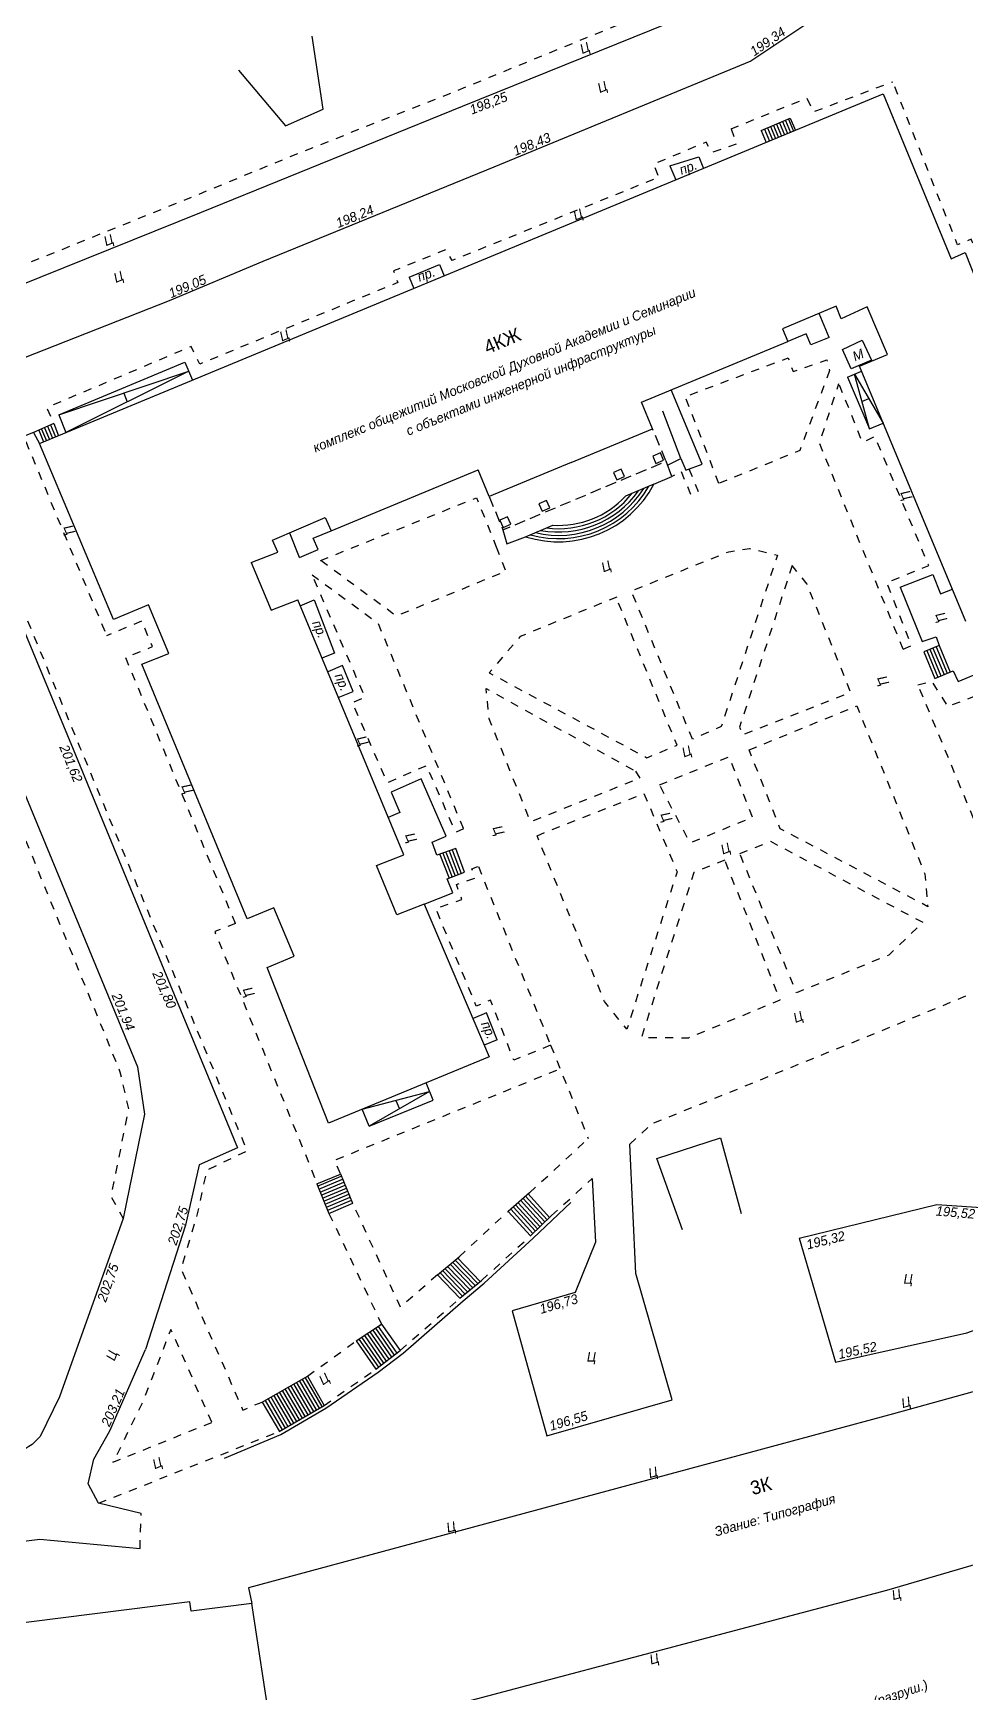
# Model space of a CAD drawing. Header units: metres. Extents: x 2227888 to 2228620, y 529759 to 530801.
# Drawn here: x 2227999 to 2228084.1, y 530300.7 to 530452.1 of the extents above; entities that cross this region are included whole.
import ezdxf

# ---------------------------------------------------------------- set-up
doc = ezdxf.new("R2010")
doc.units = ezdxf.units.M
doc.header["$LTSCALE"] = 0.5
for name, pattern in [('189_3', [3, 1.5, -1.5]), ('22', [3, 2, -1]), ('24', [3, 1.5, -1.5]), ('366', [2, 0.5, -1.5]), ('CONTI', [0])]:
    doc.linetypes.add(name, pattern=pattern)
for name, color, linetype in [('ЗДАНИЯ_ЖИЛЫЕ', 252, 'CONTI'), ('КУЛЬТ_РИТУАЛ', 252, 'CONTI'), ('ОГРАЖДЕНИЯ', 252, 'CONTI'), ('СООРУЖЕНИЯ', 252, 'CONTI'), ('ТРОТУАРЫ', 252, 'CONTI')]:
    doc.layers.add(name, color=color, linetype=linetype)
doc.styles.get("Standard").update_dxf_attribs({"font": '', "height": 0.875})
doc.styles.add('БМ431', font='', dxfattribs={"height": 0.875})
doc.styles.add('древний курсив', font='', dxfattribs={"height": 0.875})
doc.styles.add('рубленый', font='', dxfattribs={"height": 1})
doc.styles.get('Standard').set_extended_font_data('Bm431', italic=True)
doc.styles.get('БМ431').set_extended_font_data('Bm431', italic=True)
doc.styles.get('древний курсив').set_extended_font_data('D431', italic=True)
doc.styles.get('рубленый').set_extended_font_data('P131')
doc.linetypes.add('122_v', pattern='A,1,-2,6,-0.5,-0.2,["В",Standard,S=2,R=0,X=-0.1,Y=-1],-0.2,-2,6,-2,6,-2,6', length=33.9)
doc.linetypes.add('280', pattern='A,2,[9,GUGK.shx,S=0.25,R=0,X=0,Y=0.5],2,0', length=4)
doc.linetypes.add('474_1', pattern='A,1.5,[4,GUGK.shx,S=1,R=0,X=0,Y=-0.5],-0.5,[5,GUGK.shx,S=0.3,R=45,X=0,Y=0.5],0.001,-0.5,0.5', length=3.001)
doc.linetypes.add('474_2', pattern='A,2,[8,GUGK.shx,S=0.1,R=0,X=0,Y=0],2', length=4)
doc.linetypes.add('476_3', pattern='A,5,[5,GUGK.shx,S=0.6,R=0,X=0,Y=0],0.01,[5,GUGK.shx,S=0.6,R=90,X=0,Y=0],5,[5,GUGK.shx,S=0.6,R=180,X=0,Y=0],0.01,[5,GUGK.shx,S=0.6,R=270,X=0,Y=0]', length=10.02)
doc.linetypes.add('84a_2', pattern='A,0.001,[5,GUGK.shx,S=0.9,R=225,X=0,Y=0],0.5,[5,GUGK.shx,S=0.4,R=225,X=0,Y=0],0.5', length=1.001)

msp = doc.modelspace()

# ---------------------------------------------------------------- linework, layer by layer
at = {"layer": 'ЗДАНИЯ_ЖИЛЫЕ', "linetype": '24', "flags": 128}
for points in [[(2228062.67, 530443.41), (2228069.59, 530446.23), (2228070.2, 530444.97), (2228077.43, 530447.72)], [(2228107.23, 530384.97), (2228089.08, 530428.93), (2228086.71, 530427.97), (2228084.59, 530433.34), (2228083.34, 530432.84), (2228077.43, 530447.72)], [(2228062.67, 530443.41), (2228063.18, 530442.03), (2228060.9, 530441.26), (2228060.39, 530442.2), (2228055.57, 530440.17), (2228056.09, 530438.99), (2228037.21, 530431.4), (2228036.64, 530432.39), (2228031.87, 530430.45), (2228032.25, 530429.39), (2228014.17, 530421.94), (2228013.4, 530423.55), (2228000.21, 530417.97), (2228000.84, 530416.51)], [(2228078.39, 530395.91), (2228079.15, 530396.26), (2228076.9, 530402.01), (2228080.71, 530403.57), (2228075.81, 530415.32), (2228074.67, 530414.8), (2228072.51, 530420.18)], [(2227999.01, 530415.7), (2227998.09, 530415.36), (2228005.67, 530397.15)], [(2228017.44, 530370.87), (2228007.41, 530395.18), (2228009.86, 530396.16), (2228008.88, 530398.49), (2228005.67, 530397.15)], [(2228079.73, 530392.68), (2228080.98, 530392.99), (2228082.44, 530390.69), (2228085.13, 530391.72), (2228086.34, 530389.4), (2228084.91, 530388.76), (2228089.76, 530377.77), (2228107.23, 530384.97)]]:
    msp.add_lwpolyline(points, dxfattribs=at)
at = {"layer": 'ЗДАНИЯ_ЖИЛЫЕ', "flags": 128}
for points in [[(2228006.29, 530398.64), (2227999.55, 530414.69), (2228076.57, 530446.6), (2228082.76, 530431.54), (2228084.03, 530432.12), (2228086.22, 530426.6), (2228088.67, 530427.67), (2228098.4, 530404.35)], [(2228065.43, 530443.27), (2228068.08, 530444.39), (2228068.55, 530443.27)], [(2228066.82, 530443.85), (2228067.28, 530442.75)], [(2228067.1, 530443.96), (2228067.55, 530442.86)], [(2228067.38, 530444.08), (2228067.83, 530442.98)], [(2228067.65, 530444.19), (2228068.11, 530443.09)], [(2228067.93, 530444.31), (2228068.38, 530443.21)], [(2228065.43, 530443.27), (2228065.89, 530442.17)], [(2228065.71, 530443.39), (2228066.17, 530442.29)], [(2228065.99, 530443.5), (2228066.44, 530442.4)], [(2228066.27, 530443.62), (2228066.72, 530442.52)], [(2228066.54, 530443.73), (2228067, 530442.63)], [(2228057.09, 530440.03), (2228059.74, 530440.86), (2228060.17, 530439.81)], [(2228057.09, 530440.03), (2228057.62, 530438.75)], [(2228033.3, 530429.87), (2228036.06, 530431.02), (2228036.48, 530429.99)], [(2228033.3, 530429.87), (2228033.72, 530428.85)], [(2228072.26, 530427.22), (2228067.38, 530425.15), (2228067.86, 530424.01)], [(2228075.1, 530427.18), (2228072.72, 530426.07), (2228072.26, 530427.22)], [(2228074.4, 530421.75), (2228076.94, 530422.81), (2228075.1, 530427.18)], [(2228073.63, 530421.52), (2228072.83, 530423.29), (2228074.65, 530424.12), (2228075.48, 530422.3), (2228073.63, 530421.52)], [(2228054.51, 530418.48), (2228067.86, 530424.01)], [(2228001.3, 530417.3), (2228012.82, 530422.12), (2228013.51, 530420.47)], [(2228001.3, 530417.3), (2228013.17, 530421.3), (2228001.96, 530415.69)], [(2228073.29, 530420.75), (2228074.59, 530421.29)], [(2228084.1, 530398.44), (2228074.4, 530421.75)], [(2228056.87, 530412.73), (2228058.1, 530413.34), (2228058.55, 530412.27), (2228060.02, 530412.82), (2228057.21, 530419.6)], [(2228073.29, 530420.75), (2228075.3, 530416.04), (2228076.56, 530416.56)], [(2228075.3, 530416.04), (2228073.94, 530421.02), (2228076.56, 530416.56)], [(2228007.23, 530419.3), (2228007.56, 530418.49)], [(2228055.51, 530416.05), (2228054.51, 530418.48)], [(2228074.62, 530418.53), (2228075.25, 530418.79)], [(2228001.3, 530417.3), (2228001.96, 530415.69)], [(2228058.1, 530413.34), (2228056.44, 530417.66)], [(2228000.84, 530416.51), (2227999.01, 530415.7), (2227999.55, 530414.69)], [(2227999.47, 530415.9), (2227999.91, 530414.84)], [(2227999.74, 530416.02), (2228000.18, 530414.95)], [(2228000.01, 530416.14), (2228000.46, 530415.07)], [(2228000.29, 530416.27), (2228000.74, 530415.18)], [(2228000.56, 530416.39), (2228001.01, 530415.3)], [(2228000.84, 530416.51), (2228001.29, 530415.41)], [(2228048.07, 530412.97), (2228055.51, 530416.05)], [(2228026.16, 530406.73), (2228039.58, 530412.29)], [(2228040.59, 530409.87), (2228039.58, 530412.29)], [(2228048.07, 530412.97), (2228040.59, 530409.87)], [(2228055.63, 530410.98), (2228057.26, 530411.67), (2228056.74, 530413.07)], [(2228055.63, 530410.98), (2228053.04, 530409.89)], [(2228020.8, 530405.87), (2228025.62, 530407.93), (2228026.16, 530406.73)], [(2228023.28, 530404.28), (2228022.39, 530406.51)], [(2228041.85, 530406.82), (2228042.19, 530405.54), (2228043.92, 530406.19)], [(2228043.92, 530406.19), (2228046.39, 530407.24)], [(2228018.88, 530403.83), (2228020.7, 530399.47), (2228023.12, 530400.42)], [(2228078.1, 530401.58), (2228081.08, 530402.75), (2228081.8, 530400.96), (2228082.87, 530401.4)], [(2228078.1, 530401.58), (2228080.12, 530396.61), (2228081.4, 530397.04), (2228081.66, 530396.25), (2228080.27, 530395.69), (2228081.28, 530393.26), (2228082.96, 530393.96), (2228083.39, 530392.96), (2228085.97, 530394.03)], [(2228018.49, 530371.3), (2228008.9, 530394.55), (2228011.36, 530395.53), (2228009.49, 530399.98), (2228006.29, 530398.64)], [(2228034.66, 530372.66), (2228032.17, 530371.69), (2228030.3, 530376.19), (2228032.79, 530377.16), (2228023.12, 530400.42)], [(2228023.34, 530399.89), (2228024.62, 530400.42), (2228026.46, 530395.57), (2228025.33, 530395.1)], [(2228080.55, 530395.79), (2228081.55, 530393.38)], [(2228080.83, 530395.91), (2228081.83, 530393.49)], [(2228081.1, 530396.02), (2228082.11, 530393.61)], [(2228081.1, 530396.02), (2228082.11, 530393.61)], [(2228081.38, 530396.14), (2228082.39, 530393.72)], [(2228081.66, 530396.25), (2228082.66, 530393.84)], [(2228026.82, 530391.51), (2228028.17, 530392.07), (2228027.21, 530394.42), (2228025.85, 530393.85)], [(2228034.66, 530372.66), (2228037.28, 530373.67), (2228036.77, 530374.95), (2228038.35, 530375.56), (2228037.54, 530377.74), (2228035.82, 530377.11), (2228035.39, 530378.32), (2228036.68, 530378.86), (2228034.38, 530384.08), (2228031.64, 530382.87), (2228032.45, 530381.01), (2228031.37, 530380.57)], [(2228036.09, 530377.19), (2228036.93, 530375.01)], [(2228036.37, 530377.3), (2228037.21, 530375.12)], [(2228036.65, 530377.4), (2228037.49, 530375.23)], [(2228036.93, 530377.51), (2228037.77, 530375.34)], [(2228037.21, 530377.62), (2228038.05, 530375.44)], [(2228034.66, 530372.66), (2228040.6, 530358.73), (2228025.93, 530352.66), (2228020.34, 530366.88), (2228022.79, 530367.91), (2228020.94, 530372.33), (2228018.49, 530371.3)], [(2228041.33, 530360.28), (2228040.34, 530362.73), (2228039.12, 530362.21)], [(2228041.33, 530360.28), (2228040.15, 530359.78)], [(2228029.64, 530352.38), (2228035.48, 530354.77), (2228034.83, 530356.34)], [(2228029, 530353.93), (2228035.15, 530355.56), (2228029.64, 530352.38)], [(2228032.07, 530354.74), (2228032.4, 530353.97)], [(2228029.64, 530352.38), (2228029, 530353.93)]]:
    msp.add_lwpolyline(points, dxfattribs=at)
at = {"layer": 'ЗДАНИЯ_ЖИЛЫЕ', "elevation": -1.53, "flags": 128}
for points in [[(2228071.62, 530424.38), (2228070.7, 530426.56)], [(2228071.62, 530424.38), (2228069.95, 530423.71), (2228069.52, 530424.7), (2228067.86, 530424.01)], [(2228023.28, 530404.28), (2228024.97, 530405.01), (2228024.54, 530406.06), (2228026.16, 530406.73)]]:
    msp.add_lwpolyline(points, dxfattribs=at)
at = {"layer": 'ЗДАНИЯ_ЖИЛЫЕ', "linetype": '24', "elevation": -0.13, "flags": 128}
msp.add_lwpolyline([(2228061.57, 530411.05), (2228058.47, 530418.97), (2228067.87, 530422.51), (2228068.33, 530421.28), (2228071.42, 530422.33), (2228071.67, 530421.36)], dxfattribs=at)
at = {"layer": 'ЗДАНИЯ_ЖИЛЫЕ', "linetype": '22', "flags": 128}
msp.add_lwpolyline([(2228040.59, 530409.87), (2228041.85, 530406.82), (2228056.74, 530413.07), (2228055.51, 530416.05)], dxfattribs=at)
at = {"layer": 'ЗДАНИЯ_ЖИЛЫЕ', "flags": 128}
for points in [[(2228055.54, 530413.53), (2228055.82, 530412.87), (2228056.52, 530413.17), (2228056.24, 530413.83)], [(2228051.95, 530412.04), (2228052.24, 530411.38), (2228052.94, 530411.68), (2228052.65, 530412.34)], [(2228045.14, 530409.2), (2228045.43, 530408.53), (2228046.13, 530408.83), (2228045.84, 530409.5)], [(2228041.58, 530407.7), (2228041.86, 530407.04), (2228042.56, 530407.34), (2228042.28, 530408)]]:
    msp.add_lwpolyline(points, close=True, dxfattribs=at)
for points in [[(2228043.92, 530406.19, 0.364208), (2228055.63, 530410.98)], [(2228044.36, 530406.37, 0.342728), (2228055.18, 530410.79, 0.342728)], [(2228044.81, 530406.56, 0.318956), (2228054.71, 530410.59, 0.318956)], [(2228045.29, 530406.77, 0.292285), (2228054.21, 530410.38, 0.292285)], [(2228045.81, 530406.99, 0.261766), (2228053.66, 530410.15, 0.261766)], [(2228046.39, 530407.24, 0.225761), (2228053.04, 530409.89, 0.225761)]]:
    msp.add_lwpolyline(points, format="xyb", dxfattribs=at)
at = {"layer": 'ЗДАНИЯ_ЖИЛЫЕ', "linetype": '189_3', "flags": 128}
for points in [[(2228025.21, 530404.02), (2228039.44, 530409.75), (2228041.24, 530405.28)], [(2228038.25, 530379.52), (2228037.54, 530379.2), (2228034.88, 530385.29), (2228031.3, 530383.73), (2228028.11, 530391.05), (2228029.26, 530391.55), (2228024.42, 530402.72)], [(2228046.2, 530359.77), (2228042.84, 530358.42), (2228040.72, 530363.89), (2228039.42, 530363.34), (2228035.72, 530372.24), (2228038.09, 530373.09), (2228037.61, 530374.44), (2228039.31, 530375.05), (2228039.02, 530375.87), (2228039.6, 530376.1)], [(2228017.44, 530370.87), (2228015.54, 530370.15), (2228024.9, 530347.13)], [(2228027.01, 530348.04), (2228026.48, 530349.28), (2228047.13, 530357.65)]]:
    msp.add_lwpolyline(points, dxfattribs=at)
at = {"layer": 'ЗДАНИЯ_ЖИЛЫЕ', "linetype": '476_3', "flags": 128}
msp.add_lwpolyline([(2228018.88, 530403.83), (2228021.29, 530404.78), (2228020.8, 530405.87)], dxfattribs=at)
at = {"layer": 'КУЛЬТ_РИТУАЛ', "elevation": 0, "flags": 128}
msp.add_lwpolyline([(2228114.67, 530336.4), (2228077.49, 530326.14), (2228018.63, 530310.25)], dxfattribs=at)
at = {"layer": 'КУЛЬТ_РИТУАЛ', "linetype": 'Continuous', "elevation": 0.44}
msp.add_lwpolyline([(2228118.35, 530321.74), (2228118.35, 530321.74), (2228118.35, 530321.74), (2228110.65, 530319.88), (2228110.65, 530319.88), (2228076.87, 530310.02), (2228021.95, 530295.45), (2228021.95, 530295.45)], dxfattribs=at)
at = {"layer": 'КУЛЬТ_РИТУАЛ', "linetype": '122_v', "elevation": 0, "flags": 128}
msp.add_lwpolyline([(2228018.63, 530310.25), (2228018.92, 530308.83)], dxfattribs=at)
at = {"layer": 'КУЛЬТ_РИТУАЛ', "linetype": 'Continuous'}
msp.add_lwpolyline([(2228024.16, 530278.05), (2228015.69, 530277.02), (2228015.56, 530278.44, 0.301727), (2228016.79, 530279.72), (2228014.42, 530296.66), (2228020.67, 530297.44), (2228018.92, 530308.83), (2228013.4, 530308.11), (2228013.27, 530308.98), (2227995.64, 530306.76)], format="xyb", dxfattribs=at)
at = {"layer": 'ОГРАЖДЕНИЯ', "linetype": '474_2', "flags": 128}
for points in [[(2228058.23, 530342.94), (2228055.91, 530349.43), (2228061.72, 530351.31), (2228063.59, 530344.41)], [(2228016.44, 530322.08), (2228021.56, 530324.25), (2228025.67, 530326.66), (2228030.47, 530329.94), (2228032.75, 530331.67), (2228038.21, 530336.43), (2228040.14, 530338.06), (2228044.62, 530342.15), (2228048.06, 530345.41)]]:
    msp.add_lwpolyline(points, dxfattribs=at)
at = {"layer": 'СООРУЖЕНИЯ', "linetype": '280', "flags": 128}
msp.add_lwpolyline([(2228017.71, 530448.78), (2228022.01, 530443.68), (2228025.45, 530445.22), (2228024.44, 530451.87)], dxfattribs=at)
at = {"layer": 'ТРОТУАРЫ', "flags": 128}
for points in [[(2228076.58, 530466.96), (2228075.15, 530465.56), (2228069.44, 530460.21), (2228061.57, 530454.93), (2228038.13, 530445.46), (2228014.3, 530435.77), (2227991.24, 530426.5), (2227986.89, 530425.11), (2227983.45, 530425.11), (2227980.81, 530426.68), (2227965.93, 530440.99)], [(2228024.85, 530347.13), (2228027.01, 530348.02)], [(2228024.85, 530347.13), (2228025.97, 530344.43)], [(2228024.92, 530346.92), (2228027.09, 530347.83)], [(2228025.04, 530346.64), (2228027.21, 530347.56)], [(2228025.15, 530346.36), (2228027.32, 530347.28)], [(2228025.27, 530346.09), (2228027.44, 530347)], [(2228027.01, 530348.04), (2228028.13, 530345.37)], [(2228025.39, 530345.81), (2228027.56, 530346.73)], [(2228025.5, 530345.54), (2228027.67, 530346.45)], [(2228025.62, 530345.26), (2228027.79, 530346.18)], [(2228025.74, 530344.98), (2228027.91, 530345.9)], [(2228025.85, 530344.71), (2228028.02, 530345.62)], [(2228025.97, 530344.43), (2228028.14, 530345.35)], [(2228044.28, 530346.31), (2228042.33, 530344.61)], [(2228043.22, 530345.42), (2228045.25, 530343.2)], [(2228043.44, 530345.63), (2228045.47, 530343.4)], [(2228043.66, 530345.83), (2228045.7, 530343.61)], [(2228043.88, 530346.03), (2228045.92, 530343.81)], [(2228044.11, 530346.23), (2228046.14, 530344.01)], [(2228042.33, 530344.61), (2228044.37, 530342.39)], [(2228042.56, 530344.82), (2228044.59, 530342.59)], [(2228042.78, 530345.02), (2228044.81, 530342.8)], [(2228043, 530345.22), (2228045.03, 530343)], [(2228044.37, 530342.39), (2228046.28, 530344.22)], [(2228035.87, 530338.82), (2228037.84, 530340.47)], [(2228036.56, 530339.4), (2228038.62, 530337.26)], [(2228036.79, 530339.59), (2228038.85, 530337.45)], [(2228037.02, 530339.78), (2228039.09, 530337.64)], [(2228037.25, 530339.98), (2228039.32, 530337.83)], [(2228037.48, 530340.17), (2228039.55, 530338.02)], [(2228037.71, 530340.36), (2228039.78, 530338.21)], [(2228035.87, 530338.82), (2228037.92, 530336.68)], [(2228036.08, 530339.03), (2228038.16, 530336.87)], [(2228036.33, 530339.2), (2228038.39, 530337.06)], [(2228037.92, 530336.68), (2228039.9, 530338.3)], [(2228028.45, 530332.79), (2228030.77, 530334.3)], [(2228029.21, 530333.29), (2228030.96, 530330.76)], [(2228029.46, 530333.45), (2228031.19, 530330.94)], [(2228029.71, 530333.61), (2228031.43, 530331.12)], [(2228029.96, 530333.78), (2228031.67, 530331.3)], [(2228030.21, 530333.94), (2228031.91, 530331.49)], [(2228030.47, 530334.11), (2228032.15, 530331.67)], [(2228030.77, 530334.3), (2228032.47, 530331.92)], [(2228008.82, 530317.02), (2228004.94, 530317.97), (2228003.98, 530319.74), (2228004.49, 530322), (2228005.96, 530324.59), (2228009.22, 530331.99)], [(2228028.45, 530332.79), (2228030.24, 530330.21)], [(2228028.7, 530332.96), (2228030.49, 530330.38)], [(2228028.95, 530333.13), (2228030.73, 530330.55)], [(2228030.24, 530330.21), (2228032.47, 530331.92)], [(2228019.87, 530327.21), (2228024, 530329.57)], [(2228022.47, 530328.72), (2228024.03, 530326.04)], [(2228022.72, 530328.88), (2228024.29, 530326.19)], [(2228022.98, 530329.03), (2228024.55, 530326.34)], [(2228023.24, 530329.18), (2228024.81, 530326.49)], [(2228023.5, 530329.33), (2228025.07, 530326.64)], [(2228023.76, 530329.48), (2228025.33, 530326.79)], [(2228024, 530329.57), (2228025.52, 530326.9)], [(2228019.87, 530327.21), (2228021.44, 530324.52)], [(2228020.13, 530327.36), (2228021.7, 530324.68)], [(2228020.39, 530327.52), (2228021.96, 530324.83)], [(2228020.65, 530327.67), (2228022.22, 530324.98)], [(2228020.91, 530327.82), (2228022.48, 530325.13)], [(2228021.17, 530327.97), (2228022.74, 530325.28)], [(2228021.43, 530328.12), (2228023, 530325.43)], [(2228021.69, 530328.27), (2228023.26, 530325.58)], [(2228021.95, 530328.42), (2228023.52, 530325.73)], [(2228022.21, 530328.57), (2228023.77, 530325.88)], [(2228021.43, 530324.52), (2228025.52, 530326.9)], [(2227987.5, 530306.01), (2227988.43, 530310.08), (2227990.06, 530311.81), (2227996.43, 530314.31), (2227999.57, 530314.7), (2228008.72, 530313.84)]]:
    msp.add_lwpolyline(points, dxfattribs=at)
at = {"layer": 'ТРОТУАРЫ', "linetype": '189_3', "flags": 128}
for points in [[(2228014.11, 530437.46), (2228021.93, 530440.68), (2228027.96, 530443.08), (2228037.38, 530446.8), (2228060.6, 530456.28), (2228070.27, 530463), (2228063.71, 530461.96)], [(2228078.39, 530395.91), (2228070.75, 530414.73), (2228072.51, 530420.18)], [(2228058.82, 530412.37), (2228059.68, 530410.32), (2228059.01, 530410), (2228058.14, 530412.14), (2228057.26, 530411.67)], [(2228041.24, 530405.28), (2228042.1, 530403.03), (2228032.11, 530398.94), (2228025.21, 530404.02)], [(2228059.15, 530387.7), (2228053.57, 530401.24), (2228062.46, 530404.82), (2228064.35, 530405.12), (2228066.9, 530404.5), (2228061.78, 530388.86), (2228059.15, 530387.7)], [(2228068.25, 530403.55), (2228063.44, 530388.79), (2228063.72, 530388.1), (2228073.6, 530392), (2228069.61, 530401.85), (2228068.25, 530403.55)], [(2228024.42, 530402.72), (2228030.45, 530398.29), (2228038.25, 530379.52)], [(2228052.23, 530400.68), (2228043.43, 530397.08), (2228040.59, 530393.77), (2228054.99, 530386.01), (2228057.75, 530387.15), (2228052.18, 530400.67)], [(2228053.96, 530384.79), (2228054.36, 530384.15), (2228044.38, 530380.16), (2228040.59, 530389.57), (2228040.31, 530392.33), (2228053.96, 530384.79)], [(2228090.82, 530374.94), (2228087.94, 530375.37), (2228086.15, 530377.27), (2228079.73, 530392.68)], [(2228064.32, 530386.73), (2228074.15, 530390.74), (2228080.36, 530375.41), (2228080.63, 530372.42), (2228067.16, 530379.53), (2228064.32, 530386.73)], [(2228056.14, 530383.54), (2228062.49, 530386.12), (2228064.61, 530380.57), (2228058.95, 530378.23), (2228056.14, 530383.54)], [(2228044.96, 530378.9), (2228054.72, 530382.76), (2228057.74, 530375.61), (2228053.16, 530361.23), (2228051.11, 530363.78), (2228044.96, 530378.9)], [(2227997.73, 530379.83), (2228006.89, 530357.36), (2228007.66, 530353.96), (2228006.07, 530346), (2228007.18, 530343.96)], [(2228063.48, 530377.26), (2228066.26, 530378.39), (2228080.19, 530370.98), (2228077.06, 530368), (2228068.64, 530364.56), (2228063.48, 530377.26)], [(2228039.61, 530376.08), (2228046.2, 530359.76)], [(2228062.11, 530376.67), (2228059.27, 530375.53), (2228054.49, 530360.49), (2228058.8, 530360.46), (2228067.16, 530363.91), (2228062.11, 530376.67)], [(2228111.77, 530375.76), (2228095.81, 530369.07), (2228076.49, 530361.12), (2228064.57, 530356.29), (2228055.37, 530352.56)], [(2228046.2, 530359.77), (2228047.07, 530357.62), (2228049.64, 530351.26)], [(2228053.42, 530350.75), (2228055.4, 530352.56)], [(2228044.28, 530346.31), (2228049.64, 530351.26)], [(2228046.28, 530344.22), (2228049.99, 530347.61)], [(2228035.87, 530338.82), (2228032.5, 530335.85), (2228028.13, 530345.37)], [(2228025.97, 530344.43), (2228030.77, 530334.3)], [(2228037.84, 530340.47), (2228042.33, 530344.61)], [(2228039.9, 530338.3), (2228044.35, 530342.37)], [(2228032.47, 530331.92), (2228037.92, 530336.68)], [(2228015.29, 530325.36), (2228011.53, 530333.84), (2228008.94, 530327.13), (2228006.25, 530321.71), (2228015.29, 530325.36)], [(2228024, 530329.57), (2228028.45, 530332.79)], [(2228025.52, 530326.9), (2228030.24, 530330.21)], [(2228004.94, 530317.97), (2228021.43, 530324.52)], [(2228008.72, 530313.84), (2228008.82, 530317.02)]]:
    msp.add_lwpolyline(points, dxfattribs=at)
at = {"layer": 'ТРОТУАРЫ', "flags": 128}
for points in [[(2228079.94, 530461.73), (2228072.88, 530455.22), (2228064.48, 530449.59), (2228041.01, 530439.92), (2228026.55, 530434.03), (2228019.94, 530431.3), (2228011.39, 530427.73), (2227993.33, 530420.62), (2227991.65, 530418.74, 0.169611), (2227991.38, 530413.82), (2228002.63, 530386.8), (2228010.89, 530366.69), (2228017.62, 530350.42), (2228014.12, 530348.87), (2228012.88, 530343.36), (2228009.22, 530331.99)], [(2227991.23, 530400.18), (2227998.35, 530382.31), (2228008.5, 530357.79), (2228009.12, 530353.49), (2228007.18, 530343.96), (2228001.37, 530327.69), (2227999.6, 530324.07, -0.156147), (2227997.34, 530322.57, -0.148421), (2227993.52, 530323.88, -0.091385), (2227992.04, 530326.72), (2227989.99, 530341.42), (2227990.52, 530344.37), (2227993.61, 530346.81), (2227992.72, 530352.62)]]:
    msp.add_lwpolyline(points, format="xyb", dxfattribs=at)
at = {"layer": 'ТРОТУАРЫ', "linetype": '189_3', "flags": 128}
for points in [[(2227982.44, 530446.23), (2227986.48, 530436.24), (2227991.43, 530429.74, 0.365093), (2227993.71, 530429.23), (2228014.11, 530437.46)], [(2227993.33, 530420.62), (2227993.59, 530420.02), (2227992.38, 530418.54, 0.157148), (2227991.93, 530414.28), (2228003.24, 530386.96), (2228011.49, 530367.01), (2228018.49, 530350.12), (2228014.81, 530348.36), (2228013.91, 530344.25), (2228012.47, 530339.35), (2228018.11, 530326.48), (2228019.87, 530327.21), (2228019.87, 530327.21)]]:
    msp.add_lwpolyline(points, format="xyb", dxfattribs=at)
at = {"layer": 'ТРОТУАРЫ', "linetype": '189_3', "elevation": -0.13, "flags": 128}
msp.add_lwpolyline([(2228071.67, 530421.36), (2228068.94, 530414.05), (2228061.62, 530411.07)], dxfattribs=at)
at = {"layer": 'ТРОТУАРЫ', "flags": 128}
for points, elevation in [([(2228049.99, 530347.61), (2228050.31, 530341.8), (2228048.45, 530337.2), (2228042.68, 530335.54), (2228045.87, 530324.11), (2228057.29, 530327.41), (2228053.97, 530338.95), (2228053.42, 530350.75)], 196.51), ([(2228068.9, 530342.16), (2228081.45, 530345.25), (2228091.42, 530344.57), (2228093.98, 530343.18), (2228095.96, 530342.74)], 195.53), ([(2228068.9, 530342.16), (2228072.21, 530330.86), (2228084.2, 530333.51), (2228109.79, 530342.58), (2228116.47, 530341.22)], 195.53)]:
    msp.add_lwpolyline(points, dxfattribs=dict(at, elevation=elevation))

# ---------------------------------------------------------------- texts
at = {"layer": 'ЗДАНИЯ_ЖИЛЫЕ', "linetype": '189_3', "style": 'БМ431'}
for s, rotation, p in [('пр.', 19.9238, (2228058.15, 530439.21)), ('Ц', 22.7521, (2228048.47, 530435.04)), ('пр.', 19.9238, (2228034.23, 530429.45)), ('Ц', 22.7521, (2228021.67, 530424)), ('М', 22.803, (2228073.99, 530422.19)), ('Ц', 293.1886, (2228078.11, 530410.2)), ('Ц', 293.3687, (2228001.71, 530407.04)), ('Ц', 293.9759, (2228081.3, 530399.07)), ('Ц', 293.8918, (2228028.49, 530387.79)), ('Ц', 292.6017, (2228012.48, 530383.42)), ('Ц', 292.4991, (2228032.9, 530378.95)), ('Ц', 293.5044, (2228018.08, 530364.86))]:
    msp.add_text(s, height=0.875, rotation=rotation, dxfattribs=at).set_placement(p)
at = {"layer": 'ЗДАНИЯ_ЖИЛЫЕ', "linetype": '24'}
for s, height, rotation, style, p in [('комплекс общежитий Московской Духовной Академии и Семинарии', 0.875, 22.3139, 'БМ431', (2228024.73, 530413.86)), ('с объектами инженерной инфраструктуры', 0.875, 22.3139, 'БМ431', (2228033.23, 530415.4)), ('4КЖ', 1.25, 22.8639, 'рубленый', (2228040.44, 530422.83))]:
    msp.add_text(s, height=height, rotation=rotation, dxfattribs=dict(at, style=style)).set_placement(p)
at = {"layer": 'ЗДАНИЯ_ЖИЛЫЕ', "style": 'БМ431'}
for p in [(2228024.41, 530398.33), (2228026.46, 530393.5), (2228039.83, 530361.74)]:
    msp.add_text('пр.', height=0.875, rotation=292.8467, dxfattribs=at).set_placement(p)
at = {"layer": 'КУЛЬТ_РИТУАЛ'}
for s, height, rotation, style, p in [('Ц', 0.875, 15.0934, 'БМ431', (2228078.34, 530326.65)), ('Ц', 0.875, 15.0934, 'БМ431', (2228055.25, 530320.26)), ('3К', 1.25, 15.4427, 'рубленый', (2228064.64, 530318.7)), ('Здание: Типография', 0.875, 15.6411, 'БМ431', (2228061.3, 530314.93)), ('Ц', 0.875, 15.0934, 'БМ431', (2228036.82, 530315.28)), ('Ц', 0.875, 15.0934, 'БМ431', (2228077.47, 530309.12)), ('Ц', 0.875, 15.0934, 'БМ431', (2228055.36, 530303.24))]:
    msp.add_text(s, height=height, rotation=rotation, dxfattribs=dict(at, style=style)).set_placement(p)
at = {"layer": 'ТРОТУАРЫ', "linetype": '280', "style": 'древний курсив'}
for s, rotation, p in [('199,34', 34.5296, (2228064.79, 530450.02)), ('198,25', 21.2226, (2228039.02, 530444.71)), ('198,43', 22.1344, (2228042.99, 530440.94)), ('198,24', 21.7264, (2228026.82, 530434.36)), ('199,05', 22.7527, (2228011.56, 530427.95)), ('201,62', 292.3533, (2228001.34, 530386.98)), ('201,80', 293.5454, (2228009.83, 530366.31)), ('201,94', 292.5191, (2228006.11, 530364.32)), ('202,75', 72.0329, (2228012.05, 530341.47)), ('195,52', 355.296, (2228081.34, 530344.23)), ('195,32', 13.8837, (2228069.67, 530341.13)), ('202,75', 70.5675, (2228005.61, 530336.27)), ('195,52', 12.2513, (2228072.55, 530331.12)), ('203,21', 66.3881, (2228005.94, 530324.9))]:
    msp.add_text(s, height=0.875, rotation=rotation, dxfattribs=at).set_placement(p)
at = {"layer": 'ТРОТУАРЫ', "linetype": '189_3', "style": 'БМ431'}
for rotation, p in [(22.1908, (2228049.09, 530450.24)), (22.1908, (2228050.69, 530446.68)), (22.1908, (2228005.62, 530432.7)), (22.1908, (2228006.52, 530429.35)), (69.7511, (2228006.4, 530330.91))]:
    msp.add_text('Ц', height=0.875, rotation=rotation, dxfattribs=at).set_placement(p)
at = {"layer": 'ТРОТУАРЫ', "style": 'БМ431'}
for rotation, p in [(21.5324, (2228051.03, 530402.93)), (292.7273, (2228075.99, 530393.28)), (21.5324, (2228058.38, 530386.03)), (292.7273, (2228056.21, 530380.84)), (292.7273, (2228040.89, 530379.61)), (21.5324, (2228061.93, 530377.17)), (21.5324, (2228068.56, 530361.8))]:
    msp.add_text('Ц', height=0.875, rotation=rotation, dxfattribs=at).set_placement(p)
at = {"layer": 'ТРОТУАРЫ', "linetype": '189_3', "style": 'БМ431'}
for p in [(2228078.42, 530338.01), (2228049.51, 530330.9)]:
    msp.add_text('Ц', height=0.875, dxfattribs=at).set_placement(p)
at = {"layer": 'ТРОТУАРЫ', "linetype": '474_1', "style": 'древний курсив'}
for s, rotation, p in [('196,73', 16.2247, (2228045.34, 530335.25)), ('196,55', 16.2558, (2228046.23, 530324.58))]:
    msp.add_text(s, height=0.875, rotation=rotation, dxfattribs=at).set_placement(p)
at = {"layer": 'ТРОТУАРЫ', "linetype": '84a_2', "style": 'БМ431'}
for rotation, p in [(34.346, (2228025.42, 530328.72)), (22.1908, (2228010.07, 530321.07))]:
    msp.add_text('Ц', height=0.875, rotation=rotation, dxfattribs=at).set_placement(p)
at = {"layer": 'ТРОТУАРЫ', "linetype": '366', "style": 'БМ431'}
msp.add_text('М мост (разруш.)', height=0.875, rotation=18.6129, dxfattribs=at).set_placement((2228071.44, 530297.93))

doc.saveas('drawing.dxf')
